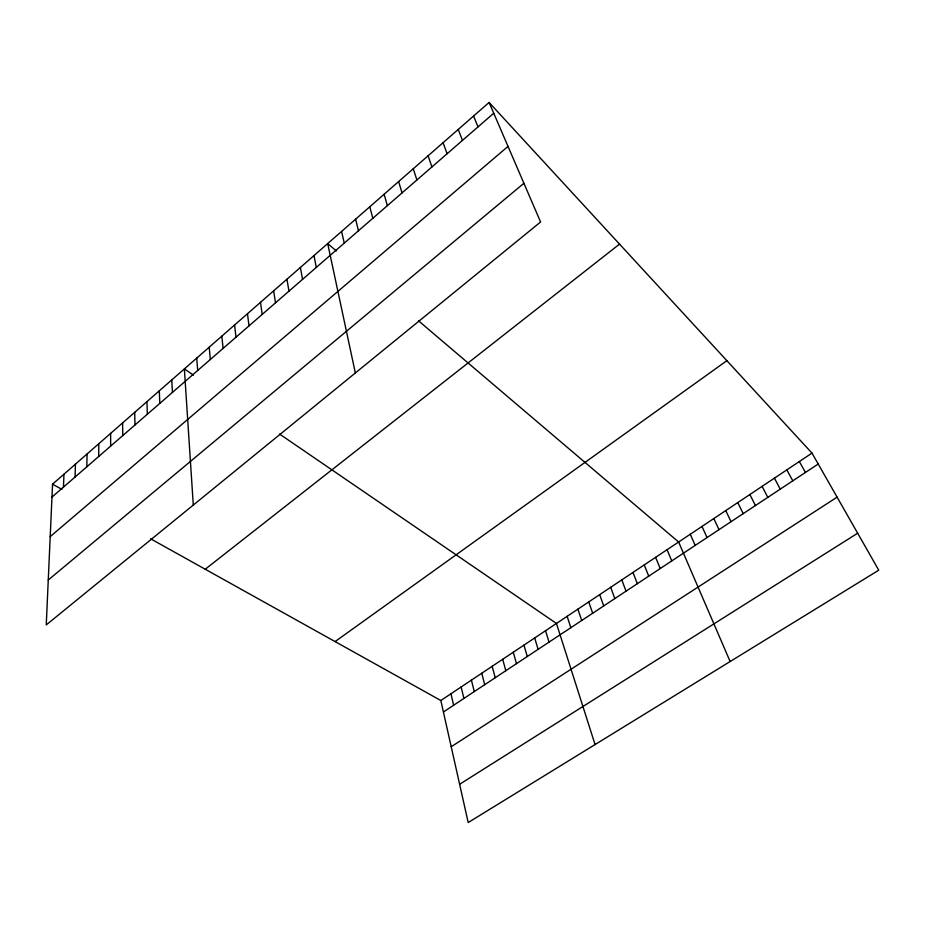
<?xml version="1.0" encoding="UTF-8"?>
<svg xmlns="http://www.w3.org/2000/svg" width="925" height="925" viewBox="0 0 925 925"><rect width="100%" height="100%" fill="white"/><g stroke="black" fill="none" stroke-linecap="round" stroke-linejoin="round"><path stroke-width="1.39" d="M98.686 456.511L98.79 443.746M86.823 466.813L87.054 454.002M75.087 477.011L75.434 464.153M63.478 487.105L63.941 474.213M52.552 484.168L46.25 624.918L540.582 221.988L489.094 102.455L52.552 484.168L61.894 489.371M51.973 497.095L493.73 113.232M50.204 536.627L508.022 146.404M48.262 579.998L523.908 183.277M205.234 569.233L619.53 244.108M335.081 641.58L726.877 360.681M440.843 700.514L811.988 453.111L878.75 570.182L468.2 822.545L440.843 700.514L150.694 538.847M443.422 711.996L818.209 464.015M451.215 746.741L837.102 497.153M459.621 784.284L857.66 533.205M193.441 375.122L184.364 368.913L193.29 505.062M279.57 434.045L556.445 623.45L595.064 744.556M336.376 250.964L327.693 243.587L355.339 372.972M418.482 320.79L678.626 542.015L730.137 661.537M489.094 102.455L811.988 453.111M799.362 461.529L805.444 472.455M786.84 469.877L792.783 480.838M774.422 478.156L780.237 489.14M762.107 486.365L767.785 497.373M749.886 494.517L755.436 505.547M737.768 502.587L743.191 513.653M725.743 510.6L731.051 521.688M713.822 518.555L719.003 529.655M701.994 526.429L707.047 537.564M690.27 534.257L695.195 545.403M667.075 549.716L671.77 560.897M655.617 557.347L660.207 568.551M473.588 116.018L478.005 126.887M644.251 564.921L648.726 576.148M632.978 572.436L637.337 583.687M458.257 129.431L462.465 140.392M621.785 579.894L626.04 591.168M610.685 587.294L614.824 598.579M443.087 142.681L447.099 153.747M599.678 594.636L603.701 605.933M588.739 601.932L592.671 613.24M428.102 155.793L431.906 166.951M577.894 609.159L581.721 620.49M567.129 616.339L570.852 627.67M413.278 168.755L416.886 179.993M545.53 630.734L549.045 642.1M398.617 181.566L402.04 192.909M534.696 637.961L538.107 649.338M523.943 645.118L527.262 656.519M384.129 194.238L387.355 205.662M513.271 652.229L516.497 663.641M502.691 659.294L505.813 670.706M492.181 666.289L495.21 677.724M369.78 206.784L372.821 218.288M481.763 673.238L484.688 684.685M471.415 680.141L474.259 691.588M355.605 219.179L358.461 230.764M461.147 686.974L463.899 698.444M450.961 693.773L453.62 705.243M341.579 231.447L344.262 243.113M313.968 255.589L316.304 267.406M300.382 267.464L302.556 279.35M286.947 279.211L288.958 291.167M273.65 290.843L275.5 302.857M260.492 302.348L262.191 314.431M247.472 313.725L249.01 325.877M234.592 324.999L235.979 337.197M221.838 336.145L223.075 348.413M209.223 347.176L210.31 359.501M196.724 358.102L197.684 370.486M171.761 379.932L172.432 392.42M159.285 390.847L159.817 403.381M146.936 401.647L147.341 414.227M134.715 412.33L134.981 424.968M122.62 422.91L122.759 435.594M110.642 433.374L110.653 446.104"/></g></svg>
